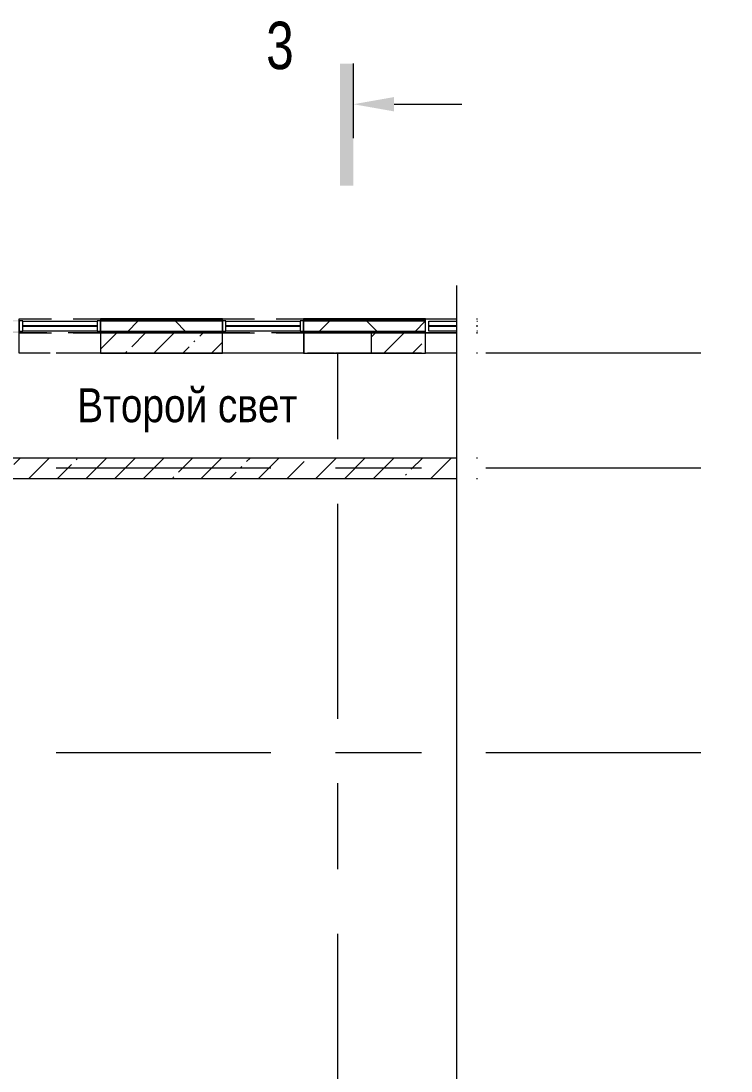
# Model space of a CAD drawing. Header units: millimetres. Extents: x 92932 to 275892, y -43515 to 30371.
# Drawn here: x 213702 to 224189, y 14819 to 30321 of the extents above; entities that cross this region are included whole.
import ezdxf

# ---------------------------------------------------------------- set-up
doc = ezdxf.new("R2010")
doc.units = ezdxf.units.MM
for name, pattern in [('IMPORT-01 Штриховая _2 мм_', [600, 400, -200]), ('Осевые', [6350, 1270, -952.5, 3175, -952.5]), ('Сверху', [793.75, 476.25, -317.5])]:
    doc.linetypes.add(name, pattern=pattern)
for name, color, linetype, lineweight in [('_Разделитель помещений_', 7, 'IMPORT-01 Штриховая _2 мм_', 9), ('Импосты витража', 7, 'Continuous', 9), ('Импосты витража-1', 7, 'Continuous', 18), ('Обобщенные модели', 7, 'Continuous', 9), ('Общие ребра', 7, 'Continuous', 9), ('Окна', 7, 'Continuous', 9), ('Окна-1', 7, 'Сверху', 9), ('Оси-1', 7, 'Осевые', 9), ('Разрезы', 7, 'Continuous', 9), ('Стены-1', 7, 'Continuous', 18), ('Текстовые примечания', 7, 'Continuous', 9), ('Штриховка разреза-1', 7, 'Continuous', 9), ('Элементы узлов', 7, 'Continuous', 9)]:
    doc.layers.add(name, color=color, linetype=linetype, lineweight=lineweight)
doc.styles.add('Arial Narrow', font='Arial Narrow.ttf', dxfattribs={"height": 500})
doc.styles.add('Arial_1', font='Arial.ttf', dxfattribs={"width": 0.75, "height": 700})
pattern_1 = [(45, (120245.8, 0), (-424.264, 424.264), [600, -100, 20, -100]), (45, (120245.8, 424), (-424.264, 424.264), [])]
pattern_2 = [(0, (120245.78, 0), (812.8, 203.2), [67.056, -542.544, 67.056, -542.544, -3251.2]), (0, (120245.78, 0), (812.8, 203.2), [-1219.2, 67.056, -1152.144, 67.056, -542.544, -1422.4]), (0, (120245.78, 0), (812.8, 203.2), [-3048, 67.056, -339.344, 67.056, -948.944]), (120, (120550.58, 101.6), (-582.37636, 602.30545), [67.056, -542.544, 67.056, -542.544, -3251.2]), (120, (120550.58, 101.6), (-582.37636, 602.30545), [-1219.2, 67.056, -1152.144, 67.056, -542.544, -1422.4]), (120, (120550.58, 101.6), (-582.37636, 602.30545), [-3048, 67.056, -339.344, 67.056, -948.944]), (240, (120652.18, 508), (-230.42364, -805.50545), [67.056, -542.544, 67.056, -542.544, -3251.2]), (240, (120652.18, 508), (-230.42364, -805.50545), [-1219.2, 67.056, -1152.144, 67.056, -542.544, -1422.4]), (240, (120652.18, 508), (-230.42364, -805.50545), [-3048, 67.056, -339.344, 67.056, -948.944])]

# ---------------------------------------------------------------- blocks, each defined once
blk = doc.blocks.new('Обобщенные модели 5 - Обобщенные модели 5-1059489-План 3-го этажа на отм_ _4_200')
at = {"layer": 'Обобщенные модели'}
for p, q in [((92432, 25717), (91432, 25717)), ((91432, 25717), (91432, 25417)), ((92432, 25417), (92432, 25717)), ((98632, 25717), (97632, 25717)), ((97632, 25717), (97632, 25417)), ((98632, 25417), (98632, 25717)), ((91432, 25417), (92432, 25417)), ((97632, 25417), (98632, 25417))]:
    blk.add_line(p, q, dxfattribs=at)
blk = doc.blocks.new('M_Окно-Квадратный проем - 1200 x 11450 mm-1434535-План 3-го этажа на отм_ _4_200')
at = {"layer": 'Окна'}
blk.add_line((592, 102), (592, -102), dxfattribs=at)
at = {"layer": 'Окна-1'}
for p, q in [((-174, 102), (-163, 102)), ((137, 102), (592, 102)), ((-163, -102), (-174, -102)), ((592, -102), (137, -102))]:
    blk.add_line(p, q, dxfattribs=at)
blk = doc.blocks.new('M_Окно-Квадратный проем - 1200 x 11450 mm-V11-План 3-го этажа на отм_ _4_200')
at = {"layer": 'Окна'}
for p, q in [((-608, -102), (-608, 102)), ((592, 102), (592, -102))]:
    blk.add_line(p, q, dxfattribs=at)
at = {"layer": 'Окна-1'}
for p, q in [((-608, 102), (592, 102)), ((592, -102), (-608, -102))]:
    blk.add_line(p, q, dxfattribs=at)
blk = doc.blocks.new('M_Окно-Квадратный проем - 1200 x 11450 mm-1440296-План 3-го этажа на отм_ _4_200')
at = {"layer": 'Окна'}
blk.add_line((592, 150), (592, -150), dxfattribs=at)
at = {"layer": 'Окна-1'}
for p, q in [((-174, 150), (-163, 150)), ((137, 150), (592, 150)), ((-163, -150), (-174, -150)), ((592, -150), (137, -150))]:
    blk.add_line(p, q, dxfattribs=at)
blk = doc.blocks.new('M_Окно-Квадратный проем - 1200 x 11450 mm-V12-План 3-го этажа на отм_ _4_200')
at = {"layer": 'Окна'}
for p, q in [((-608, -150), (-608, 150)), ((592, 150), (592, -150))]:
    blk.add_line(p, q, dxfattribs=at)
at = {"layer": 'Окна-1'}
for p, q in [((-608, 150), (592, 150)), ((592, -150), (-608, -150))]:
    blk.add_line(p, q, dxfattribs=at)
blk = doc.blocks.new('Прямоугольный импост - Прямоугольный импост 1-2125159-План 3-го этажа на отм_ _4_200')
at = {"layer": 'Импосты витража'}
for p, q in [((100187, 25892), (100197, 25892)), ((100197, 25742), (100187, 25742))]:
    blk.add_line(p, q, dxfattribs=at)
blk = doc.blocks.new('Прямоугольный импост - Прямоугольный импост 1-2125160-План 3-го этажа на отм_ _4_200')
at = {"layer": 'Импосты витража'}
for p, q in [((99482, 25742), (99482, 25892)), ((99482, 25892), (99887, 25892)), ((99887, 25742), (99482, 25742))]:
    blk.add_line(p, q, dxfattribs=at)
blk = doc.blocks.new('Прямоугольный импост - Прямоугольный импост 1-2125100-План 3-го этажа на отм_ _4_200')
at = {"layer": 'Импосты витража-1'}
for p, q in [((-50, 75), (0, 75)), ((-50, -75), (-50, 75)), ((0, 75), (0, -75)), ((0, -75), (-50, -75))]:
    blk.add_line(p, q, dxfattribs=at)
blk = doc.blocks.new('Прямоугольный импост - Прямоугольный импост 1-2125154-План 3-го этажа на отм_ _4_200')
at = {"layer": 'Импосты витража'}
for p, q in [((93482, 25742), (93482, 25892)), ((93482, 25892), (94057, 25892)), ((94057, 25742), (93482, 25742))]:
    blk.add_line(p, q, dxfattribs=at)
blk = doc.blocks.new('Прямоугольный импост - Прямоугольный импост 1-2125155-План 3-го этажа на отм_ _4_200')
at = {"layer": 'Импосты витража'}
for p, q in [((94057, 25892), (94582, 25892)), ((94582, 25892), (94582, 25742)), ((94582, 25742), (94057, 25742))]:
    blk.add_line(p, q, dxfattribs=at)
blk = doc.blocks.new('Прямоугольный импост - Прямоугольный импост 1-2125101-План 3-го этажа на отм_ _4_200')
at = {"layer": 'Импосты витража-1'}
for p, q in [((0, 75), (-50, 75)), ((-50, 75), (-50, -75)), ((0, -75), (0, 75)), ((-50, -75), (0, -75))]:
    blk.add_line(p, q, dxfattribs=at)
blk = doc.blocks.new('Прямоугольный импост - Прямоугольный импост 1-V19-План 3-го этажа на отм_ _4_200')
at = {"layer": 'Импосты витража-1'}
for p, q in [((-50, 75), (0, 75)), ((-50, -75), (-50, 75)), ((0, 75), (0, -75)), ((0, -75), (-50, -75))]:
    blk.add_line(p, q, dxfattribs=at)
blk = doc.blocks.new('Прямоугольный импост - Прямоугольный импост 1-V20-План 3-го этажа на отм_ _4_200')
at = {"layer": 'Импосты витража-1'}
for p, q in [((0, 75), (-50, 75)), ((-50, 75), (-50, -75)), ((0, -75), (0, 75)), ((-50, -75), (0, -75))]:
    blk.add_line(p, q, dxfattribs=at)
blk = doc.blocks.new('Прямоугольный импост - Прямоугольный импост 1-V21-План 3-го этажа на отм_ _4_200')
at = {"layer": 'Импосты витража'}
for p, q in [((96482, 25742), (96482, 25892)), ((96482, 25892), (97032, 25892)), ((97032, 25742), (96482, 25742))]:
    blk.add_line(p, q, dxfattribs=at)
blk = doc.blocks.new('Прямоугольный импост - Прямоугольный импост 1-V39-План 3-го этажа на отм_ _4_200')
at = {"layer": 'Импосты витража'}
for p, q in [((97032, 25892), (97582, 25892)), ((97582, 25892), (97582, 25742)), ((97582, 25742), (97032, 25742))]:
    blk.add_line(p, q, dxfattribs=at)
blk = doc.blocks.new('Линия разрыва1 - М 200-4771509-План 3-го этажа на отм_ _4_200')
at = {"layer": 'Элементы узлов'}
blk.add_line((29546, 0), (90, 0), dxfattribs=at)
blk = doc.blocks.new('Разрез - Номер спереди-234828-План 3-го этажа на отм_ _4_200')
at = {"layer": 'Разрезы'}
for points in [[(0, 0), (0, 1), (9.004, 1), (9.004, 0)], [(2.471, -3), (3, 0), (3.529, -3)]]:
    blk.add_hatch(color=256, dxfattribs=at).paths.add_polyline_path(points, flags=0)
blk.add_line((3, -3), (3, -8), dxfattribs=at)

msp = doc.modelspace()

# ---------------------------------------------------------------- hatches: boundary and pattern name
at = {"layer": 'Штриховка разреза-1'}
h = msp.add_hatch(dxfattribs=at)
h.set_pattern_fill('FP_12', color=256, style=0, pattern_type=2)
h.set_pattern_definition([(45, (120245.8, 0), (-502.8943, 502.8943), []), (45, (120245.8, 762), (-502.8943, 502.8943), [])])
h.paths.add_polyline_path([(182259.4, 25902.1), (186677.4, 25902.1), (186677.4, 25922.1), (182259.4, 25922.1)], flags=0)
h.paths.add_polyline_path([(219677.4, 25902.1), (219677.4, 25922.1), (217877.4, 25922.1), (217877.4, 25902.1)], flags=0)
h.paths.add_polyline_path([(214877.4, 25902.1), (216677.4, 25902.1), (216677.4, 25922.1), (214877.4, 25922.1)], flags=0)
h.paths.add_polyline_path([(189877.4, 25902.1), (189877.4, 25922.1), (187877.4, 25922.1), (187877.4, 25902.1)], flags=0)
h.paths.add_polyline_path([(213661.4, 25902.1), (213677.4, 25902.1), (213677.4, 25922.1), (203877.4, 25922.1), (203877.4, 25902.1), (206876.6, 25902.1)], flags=0)
h.paths.add_polyline_path([(193077.4, 25902.1), (193077.4, 25922.1), (191077.4, 25922.1), (191077.4, 25902.1)], flags=0)
h.paths.add_polyline_path([(194277.4, 25902.1), (196277.4, 25902.1), (196277.4, 25922.1), (194277.4, 25922.1)], flags=0)
h.paths.add_polyline_path([(202677.4, 25902.1), (202677.4, 25922.1), (200677.4, 25922.1), (200677.4, 25902.1)], flags=0)
h.paths.add_polyline_path([(199477.4, 25902.1), (199477.4, 25922.1), (197477.4, 25922.1), (197477.4, 25902.1)], flags=0)
h = msp.add_hatch(dxfattribs=at)
h.set_pattern_fill('FP_13', color=256, style=0, pattern_type=2)
h.set_pattern_definition(pattern_2)
h.paths.add_polyline_path([(217877.4, 25887.1), (219677.4, 25887.1), (219677.4, 25902.1), (217877.4, 25902.1)], flags=0)
h.paths.add_polyline_path([(183129.7, 25887.1), (186677.4, 25887.1), (186677.4, 25902.1), (182259.4, 25902.1), (182259.4, 25887.1)], flags=0)
h.paths.add_polyline_path([(214877.4, 25887.1), (216677.4, 25887.1), (216677.4, 25902.1), (214877.4, 25902.1)], flags=0)
h.paths.add_polyline_path([(187877.4, 25887.1), (189877.4, 25887.1), (189877.4, 25902.1), (187877.4, 25902.1)], flags=0)
h.paths.add_polyline_path([(191077.4, 25887.1), (193077.4, 25887.1), (193077.4, 25902.1), (191077.4, 25902.1)], flags=0)
h.paths.add_polyline_path([(213677.4, 25887.1), (213677.4, 25902.1), (203877.4, 25902.1), (203877.4, 25887.1), (213661.4, 25887.1)], flags=0)
h.paths.add_polyline_path([(196277.4, 25887.1), (196277.4, 25902.1), (194277.4, 25902.1), (194277.4, 25887.1)], flags=0)
h.paths.add_polyline_path([(200677.4, 25887.1), (202677.4, 25887.1), (202677.4, 25902.1), (200677.4, 25902.1)], flags=0)
h.paths.add_polyline_path([(197477.4, 25887.1), (199477.4, 25887.1), (199477.4, 25902.1), (197477.4, 25902.1)], flags=0)
h = msp.add_hatch(dxfattribs=at)
h.set_pattern_fill('FP_14', color=256, style=0, pattern_type=2)
h.set_pattern_definition([(45, (120245.8, 0), (-707.107, 707.107), []), (135, (120245.8, 0), (-707.107, -707.107), [])])
h.paths.add_polyline_path([(197477.4, 25737.1), (199477.4, 25737.1), (199477.4, 25887.1), (197477.4, 25887.1), (197477.4, 25814.9)], flags=0)
h.paths.add_polyline_path([(219677.4, 25737.1), (219677.4, 25887.1), (217877.4, 25887.1), (217877.4, 25737.1)], flags=0)
h.paths.add_polyline_path([(182281.6, 25737.1), (186677.4, 25737.1), (186677.4, 25887.1), (182259.4, 25887.1), (182259.4, 25737.1)], flags=0)
h.paths.add_polyline_path([(214877.4, 25737.1), (216677.4, 25737.1), (216677.4, 25887.1), (214877.4, 25887.1)], flags=0)
h.paths.add_polyline_path([(213661.4, 25737.1), (213677.4, 25737.1), (213677.4, 25887.1), (203877.4, 25887.1), (203877.4, 25737.1), (206876.6, 25737.1)], flags=0)
h.paths.add_polyline_path([(187877.4, 25737.1), (189877.4, 25737.1), (189877.4, 25887.1), (187877.4, 25887.1), (187877.4, 25814.9)], flags=0)
h.paths.add_polyline_path([(191077.4, 25737.1), (193077.4, 25737.1), (193077.4, 25887.1), (191077.4, 25887.1), (191077.4, 25814.9)], flags=0)
h.paths.add_polyline_path([(196277.4, 25737.1), (196277.4, 25887.1), (194277.4, 25887.1), (194277.4, 25737.1)], flags=0)
h.paths.add_polyline_path([(201787.9, 25737.1), (202677.4, 25737.1), (202677.4, 25887.1), (200677.4, 25887.1), (200677.4, 25737.1)], flags=0)
h = msp.add_hatch(dxfattribs=at)
h.set_pattern_fill('FP_13', color=256, style=0, pattern_type=2)
h.set_pattern_definition(pattern_2)
h.paths.add_polyline_path([(198395.5, 25717.1), (199477.4, 25717.1), (199477.4, 25737.1), (197477.4, 25737.1), (197477.4, 25717.1)], flags=0)
h.paths.add_polyline_path([(182259.4, 25717.1), (186677.4, 25717.1), (186677.4, 25737.1), (182259.4, 25737.1)], flags=0)
h.paths.add_polyline_path([(219677.4, 25717.1), (219677.4, 25737.1), (217877.4, 25737.1), (217877.5, 25717.1), (218877.5, 25717.1)], flags=0)
h.paths.add_polyline_path([(194277.4, 25717.1), (196277.4, 25717.1), (196277.4, 25737.1), (194277.4, 25737.1)], flags=0)
h.paths.add_polyline_path([(216677.4, 25717.1), (216677.4, 25737.1), (214877.4, 25737.1), (214877.4, 25717.1)], flags=0)
h.paths.add_polyline_path([(213661.4, 25717.1), (213677.4, 25717.1), (213677.4, 25737.1), (203877.4, 25737.1), (203877.4, 25717.1), (212677.5, 25717.1)], flags=0)
h.paths.add_polyline_path([(187877.4, 25717.1), (189877.4, 25717.1), (189877.4, 25737.1), (187877.4, 25737.1)], flags=0)
h.paths.add_polyline_path([(200677.4, 25717.1), (202677.4, 25717.1), (202677.4, 25737.1), (200677.4, 25737.1)], flags=0)
h.paths.add_polyline_path([(191077.4, 25717.1), (193077.4, 25717.1), (193077.4, 25737.1), (191077.4, 25737.1)], flags=0)
h = msp.add_hatch(dxfattribs=at)
h.set_pattern_fill('FP_1', color=256, style=0, pattern_type=2)
h.set_pattern_definition(pattern_1)
h.paths.add_polyline_path([(216677.4, 25417.1), (216677.4, 25717.1), (214877.4, 25717.1), (214877.4, 25417.1)], flags=0)
h.paths.add_polyline_path([(219677.4, 25417.1), (219677.4, 25717.1), (218877.5, 25717.1), (218877.5, 25417.1)], flags=0)
h = msp.add_hatch(dxfattribs=at)
h.set_pattern_fill('FP_1', color=256, style=0, pattern_type=2)
h.set_pattern_definition(pattern_1)
h.paths.add_polyline_path([(212327.4, 23567.1), (220132.4, 23567.1), (220132.4, 23867.1), (212327.4, 23867.1), (212327.4, 23632.4)], flags=0)
h.paths.add_polyline_path([(220432.4, 23567.1), (220443.1, 23567.1), (220443.1, 23867.1), (220432.4, 23867.1), (220432.4, 23632.4)], flags=0)

# ---------------------------------------------------------------- linework, layer by layer
at = {"layer": '_Разделитель помещений_'}
for p, q in [((220132.4, 25417.1), (182277.4, 25417.1)), ((220443.1, 25417.1), (220432.4, 25417.1))]:
    msp.add_line(p, q, dxfattribs=at)
at = {"layer": 'Общие ребра'}
for p, q in [((216677.4, 25902.1), (214877.4, 25902.1)), ((219677.4, 25902.1), (217877.4, 25902.1)), ((216677.4, 25887.1), (214877.4, 25887.1)), ((216677.4, 25737.1), (214877.4, 25737.1)), ((219677.4, 25887.1), (217877.4, 25887.1)), ((219677.4, 25737.1), (217877.4, 25737.1)), ((212327.4, 23567.1), (220132.4, 23567.1)), ((220432.4, 23567.1), (220443.1, 23567.1))]:
    msp.add_line(p, q, dxfattribs=at)
at = {"layer": 'Оси-1'}
for p, q in [((270417.4, 25417.1), (170811.4, 25417.1)), ((218377.4, 25417.1), (218377.4, -41737.8)), ((270417.4, 23717.1), (170811.4, 23717.1)), ((270417.4, 19517.1), (170811.4, 19517.1))]:
    msp.add_line(p, q, dxfattribs=at)
at = {"layer": 'Разрезы'}
msp.add_line((218612.6, 28590.7), (218612.6, 29692.5), dxfattribs=at)
at = {"layer": 'Стены-1'}
for p, q in [((216677.4, 25922.1), (214877.4, 25922.1)), ((214877.4, 25922.1), (214877.4, 25717.1)), ((216677.4, 25717.1), (216677.4, 25922.1)), ((219677.4, 25922.1), (217877.4, 25922.1)), ((217877.4, 25922.1), (217877.4, 25717.1)), ((219677.4, 25717.1), (219677.4, 25922.1)), ((214827.4, 25819.6), (213727.4, 25819.6)), ((213727.4, 25819.6), (213727.4, 25814.6)), ((213727.4, 25814.6), (214827.4, 25814.6)), ((214827.4, 25814.6), (214827.4, 25819.6)), ((217827.4, 25819.6), (216727.4, 25819.6)), ((216727.4, 25819.6), (216727.4, 25814.6)), ((216727.4, 25814.6), (217827.4, 25814.6)), ((217827.4, 25814.6), (217827.4, 25819.6)), ((220132.4, 25819.6), (219727.4, 25819.6)), ((219727.4, 25819.6), (219727.4, 25814.6)), ((219727.4, 25814.6), (220132.4, 25814.6)), ((220443.1, 25819.6), (220432.4, 25819.6)), ((220432.4, 25814.6), (220443.1, 25814.6)), ((214877.4, 25717.1), (216677.4, 25717.1)), ((216677.4, 25717.1), (214877.4, 25717.1)), ((214877.4, 25717.1), (214877.4, 25417.1)), ((216677.4, 25417.1), (216677.4, 25717.1)), ((217877.4, 25717.1), (219677.4, 25717.1)), ((219677.4, 25717.1), (217877.4, 25717.1)), ((217877.4, 25717.1), (217877.4, 25417.1)), ((219677.4, 25417.1), (219677.4, 25717.1)), ((214877.4, 25417.1), (216677.4, 25417.1)), ((217877.4, 25417.1), (219677.4, 25417.1)), ((220132.4, 23867.1), (212327.4, 23867.1)), ((220443.1, 23867.1), (220432.4, 23867.1))]:
    msp.add_line(p, q, dxfattribs=at)

# ---------------------------------------------------------------- block references
at = {"layer": 'Импосты витража', "rotation": 180}
for name, p in [('Прямоугольный импост - Прямоугольный импост 1-2125101-План 3-го этажа на отм_ _4_200', (213677.4, 25817.1)), ('Прямоугольный импост - Прямоугольный импост 1-V20-План 3-го этажа на отм_ _4_200', (216677.4, 25817.1))]:
    msp.add_blockref(name, p, dxfattribs=at)
at = {"layer": 'Импосты витража'}
for name in ['Прямоугольный импост - Прямоугольный импост 1-2125154-План 3-го этажа на отм_ _4_200', 'Прямоугольный импост - Прямоугольный импост 1-2125155-План 3-го этажа на отм_ _4_200', 'Прямоугольный импост - Прямоугольный импост 1-V21-План 3-го этажа на отм_ _4_200', 'Прямоугольный импост - Прямоугольный импост 1-V39-План 3-го этажа на отм_ _4_200', 'Прямоугольный импост - Прямоугольный импост 1-2125160-План 3-го этажа на отм_ _4_200', 'Прямоугольный импост - Прямоугольный импост 1-2125159-План 3-го этажа на отм_ _4_200']:
    msp.add_blockref(name, (120245.8, 0), dxfattribs=at)
at = {"layer": 'Импосты витража', "extrusion": (0, 0, -1), "rotation": 180}
for name, p in [('Прямоугольный импост - Прямоугольный импост 1-2125100-План 3-го этажа на отм_ _4_200', (-214877.4, 25817.1)), ('Прямоугольный импост - Прямоугольный импост 1-V19-План 3-го этажа на отм_ _4_200', (-217877.4, 25817.1))]:
    msp.add_blockref(name, p, dxfattribs=at)
at = {"layer": 'Обобщенные модели'}
msp.add_blockref('Обобщенные модели 5 - Обобщенные модели 5-1059489-План 3-го этажа на отм_ _4_200', (120245.9, 0), dxfattribs=at)
at = {"layer": 'Окна', "rotation": 180}
for name, p in [('M_Окно-Квадратный проем - 1200 x 11450 mm-V11-План 3-го этажа на отм_ _4_200', (214269.2, 25819.6)), ('M_Окно-Квадратный проем - 1200 x 11450 mm-V11-План 3-го этажа на отм_ _4_200', (217269.2, 25819.6)), ('M_Окно-Квадратный проем - 1200 x 11450 mm-1434535-План 3-го этажа на отм_ _4_200', (220269.2, 25819.6)), ('M_Окно-Квадратный проем - 1200 x 11450 mm-V12-План 3-го этажа на отм_ _4_200', (214269.2, 25567.1)), ('M_Окно-Квадратный проем - 1200 x 11450 mm-V12-План 3-го этажа на отм_ _4_200', (217269.2, 25567.1)), ('M_Окно-Квадратный проем - 1200 x 11450 mm-1440296-План 3-го этажа на отм_ _4_200', (220269.2, 25567.1))]:
    msp.add_blockref(name, p, dxfattribs=at)
at = {"layer": 'Разрезы', "extrusion": (0, 0, -1), "xscale": 199.9999999999999, "yscale": 199.9999999999999, "zscale": 199.9999999999999, "rotation": 270.0000000000002}
msp.add_blockref('Разрез - Номер спереди-234828-План 3-го этажа на отм_ _4_200', (-218612.6, 29692.5), dxfattribs=at)
at = {"layer": 'Элементы узлов', "rotation": 90.0000000000004}
msp.add_blockref('Линия разрыва1 - М 200-4771509-План 3-го этажа на отм_ _4_200', (220132.4, -3128.8), dxfattribs=at)

# ---------------------------------------------------------------- texts
at = {"layer": 'Разрезы', "insert": (217323.4, 30310.7), "char_height": 700, "width": 505.063, "attachment_point": 1, "style": 'Arial_1'}
msp.add_mtext('\\fArial|b0|i0|c204|p34|;\\W.75;3', dxfattribs=at)
at = {"layer": 'Текстовые примечания', "char_height": 500, "attachment_point": 1, "style": 'Arial Narrow'}
for s, insert, width in [('Второй', (214533.7, 24897.9), 2324.894), ('\\fArial Narrow|b0|i0|c204|p34|; ', (216452, 24897.9), 192.405), ('свет', (216610.7, 24897.9), 1427.004)]:
    msp.add_mtext(s, dxfattribs=dict(at, insert=insert, width=width))

doc.saveas('drawing.dxf')
